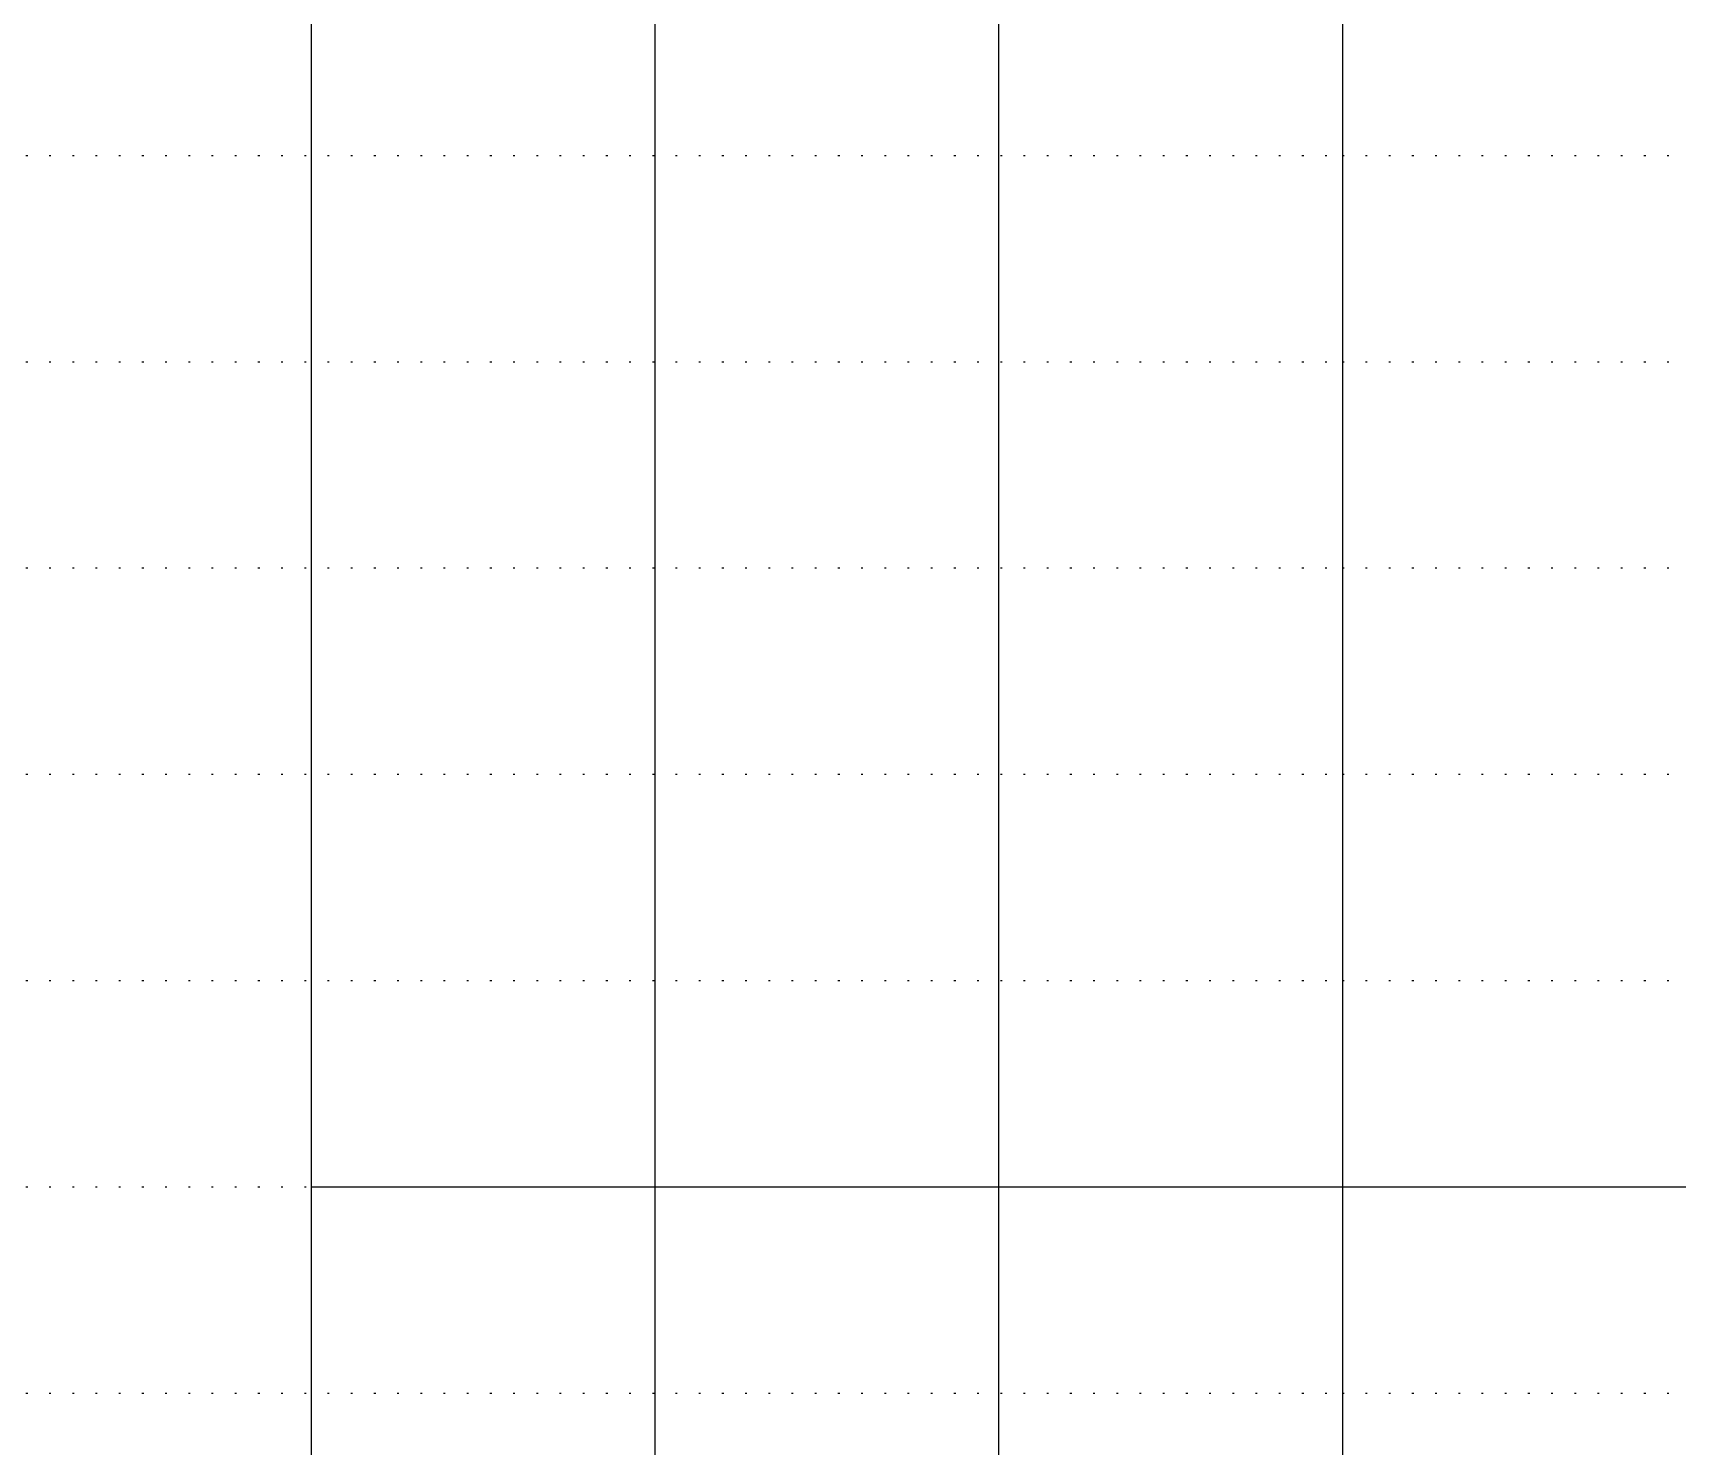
# Model space of a CAD drawing. Header units: millimetres. Extents: x -1499 to 6658, y -12483 to -6008.
# Drawn here: x 620 to 715.6, y -11408.1 to -11325.9 of the extents above; entities that cross this region are included whole.
import ezdxf

# ---------------------------------------------------------------- set-up
doc = ezdxf.new("R2010")
doc.units = ezdxf.units.MM
doc.linetypes.add('A-DOTLN01H', pattern=[0.125, 0, -0.125])
doc.layers.add('_와꾸', color=7, linetype='Continuous', plot=False)
doc.layers.add('CR-GRID', color=56, linetype='A-DOTLN01H')
doc.layers.add('수직그리드', color=1, linetype='Continuous')

msp = doc.modelspace()

# ---------------------------------------------------------------- linework, layer by layer
at = {"layer": '_와꾸', "color": 7, "true_color": 0xffffff}
msp.add_lwpolyline([(636.157, -11393.058), (1436.157, -11393.058), (1436.157, -10877.058), (636.157, -10877.058)], close=True, dxfattribs=at)
at = {"layer": 'CR-GRID', "linetype": 'A-DOTLN01H', "ltscale": 10}
for p, q in [((236.157, -11333.058), (696.157, -11333.058)), ((236.157, -11333.058), (696.157, -11333.058)), ((696.157, -11333.058), (6636.157, -11333.058)), ((236.157, -11345.058), (696.157, -11345.058)), ((696.157, -11345.058), (6636.157, -11345.058)), ((236.157, -11357.058), (696.157, -11357.058)), ((696.157, -11357.058), (6636.157, -11357.058)), ((236.157, -11369.058), (696.157, -11369.058)), ((696.157, -11369.058), (6636.157, -11369.058)), ((236.157, -11381.058), (696.157, -11381.058)), ((696.157, -11381.058), (6636.157, -11381.058)), ((236.157, -11393.058), (696.157, -11393.058)), ((236.157, -11393.058), (696.157, -11393.058)), ((696.157, -11393.058), (6636.157, -11393.058)), ((236.157, -11405.058), (696.157, -11405.058)), ((696.157, -11405.058), (6636.157, -11405.058))]:
    msp.add_line(p, q, dxfattribs=at)
at = {"layer": '수직그리드', "color": 253}
for p, q in [((636.157, -11162.238), (636.157, -11873.058)), ((656.157, -11184.648), (656.157, -11873.058)), ((676.157, -11214.78), (676.157, -11873.058))]:
    msp.add_line(p, q, dxfattribs=at)
at = {"layer": '수직그리드'}
msp.add_line((696.157, -11212.806), (696.157, -11873.058), dxfattribs=at)

doc.saveas('drawing.dxf')
